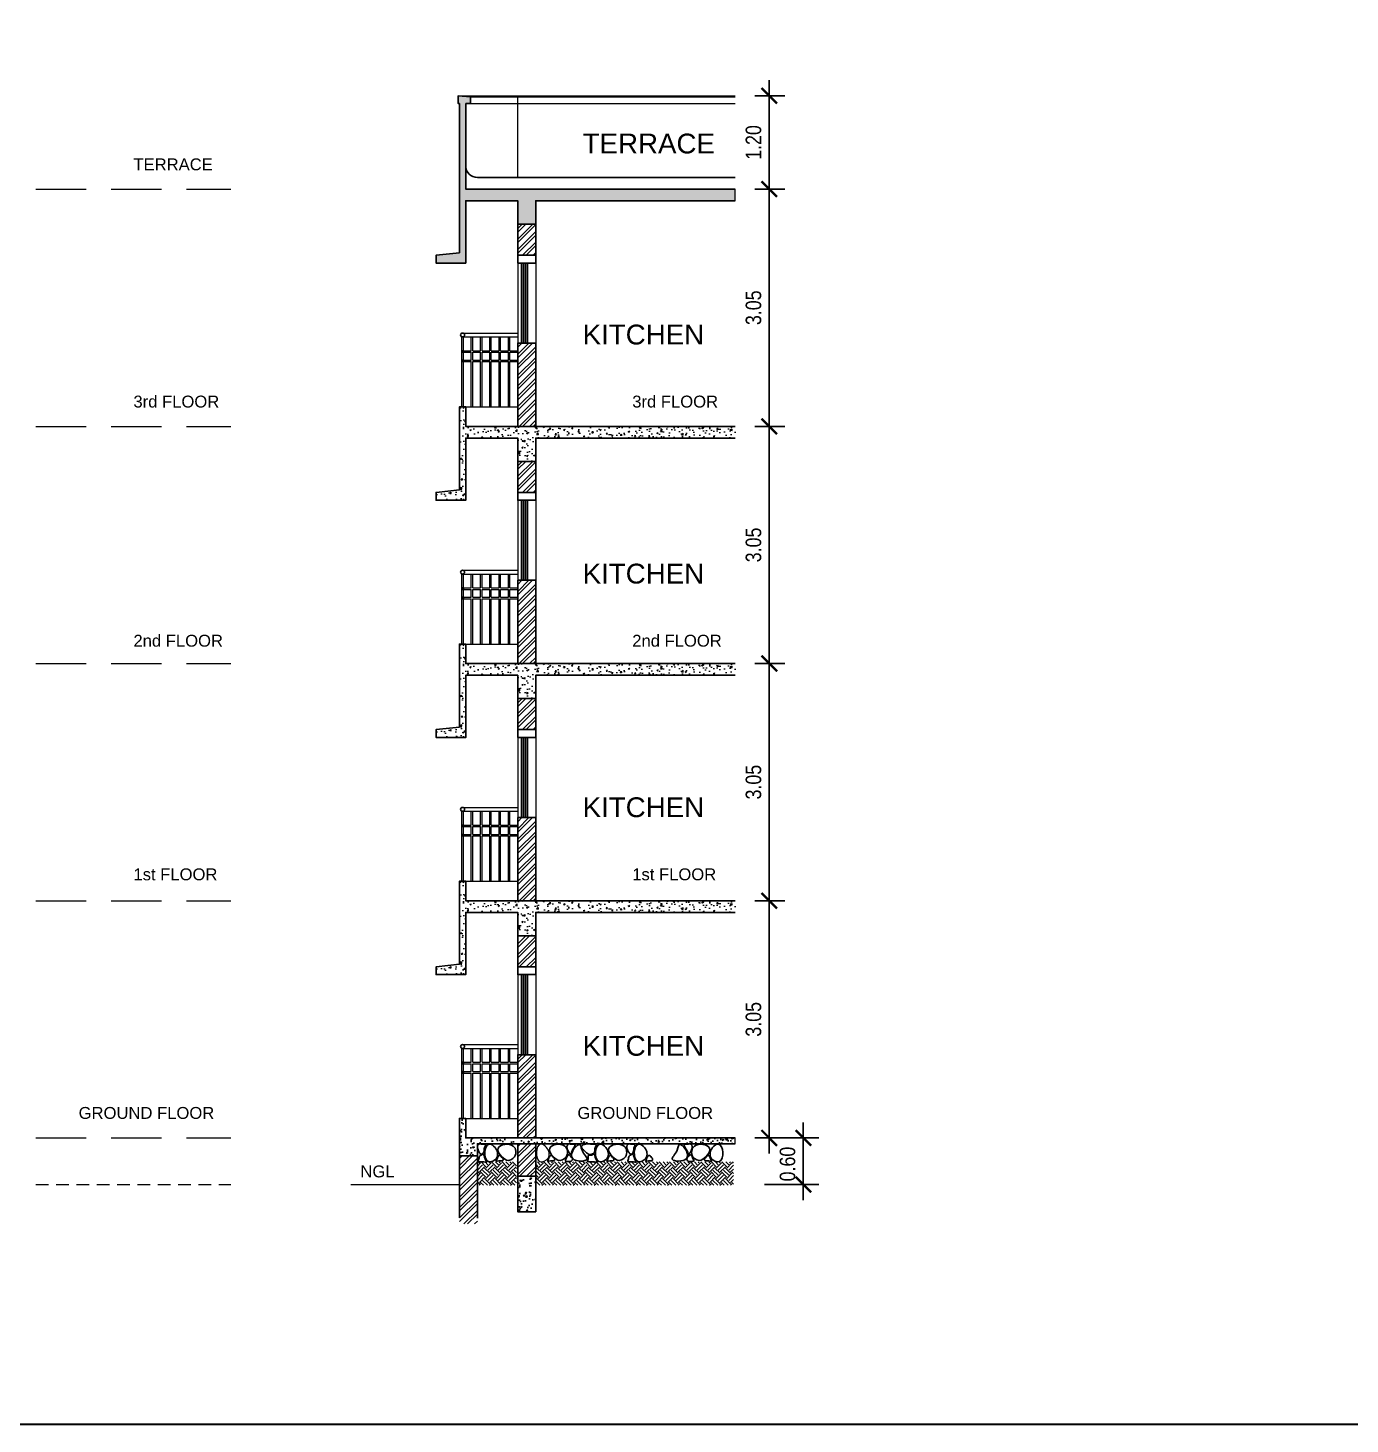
# Model space of a CAD drawing. Header units: metres. Extents: x -1441 to -394, y -133 to 518.
# Drawn here: x -1153.28 to -1136.27, y 114.05 to 132.01 of the extents above; entities that cross this region are included whole.
import ezdxf

# ---------------------------------------------------------------- set-up
doc = ezdxf.new("R2010")
doc.units = ezdxf.units.M
doc.header["$LTSCALE"] = 25.4
doc.header["$PDMODE"] = 3
doc.linetypes.add('DASHED2', pattern=[9.525, 6.35, -3.175])
doc.linetypes.add('DASHEDX2', pattern=[38.1, 25.4, -12.7])
doc.layers.get('0').update_dxf_attribs({"linetype": 'CONTINUOUS'})
doc.layers.get('DEFPOINTS').update_dxf_attribs({"linetype": 'CONTINUOUS'})
doc.styles.get("Standard").update_dxf_attribs({"font": 'ARIALN.TTF'})
doc.styles.add('STYLE3', font='arial.ttf')
doc.dimstyles.get("Standard").update_dxf_attribs({"dimscale": 0, "dimtxt": 0.2, "dimasz": 0.2, "dimexe": 0.2, "dimexo": 0.25, "dimgap": 0.1, "dimtad": 1, "dimtoh": 1, "dimzin": 0, "dimdsep": 46, "dimtxsty": 'Standard', "dimblk1": 'ARCHTICK', "dimblk2": 'ARCHTICK', "dimsah": 1, "dimcen": 0, "dimdle": 0.2, "dimclrd": 8, "dimclre": 8, "dimclrt": 3, "dimadec": 0, "dimazin": 0, "dimtfac": 1, "dimtmove": 0, "dimatfit": 3, "dimldrblk": 'ARCHTICK', "dimfxl": 25.4, "dimfrac": 1, "dimtolj": 1, "dimtzin": 0, "dimarcsym": 0})
pattern_1 = [(45, (-94.928815, 83.19254), (-0.067351921, 0.067351921), []), (45, (-94.88391, 83.19254), (-0.067351921, 0.067351921), [])]
pattern_2 = [(45, (-94.928815, 86.24254), (-0.067351921, 0.067351921), []), (45, (-94.88391, 86.24254), (-0.067351921, 0.067351921), [])]
pattern_3 = [(45, (-94.928815, 89.29254), (-0.067351921, 0.067351921), []), (45, (-94.88391, 89.29254), (-0.067351921, 0.067351921), [])]
pattern_4 = [(50, (-1.82784, 1.01479), (0.182184669, -0.015939086), [0.01905, -0.20955]), (355, (-1.82784, 1.01479), (-0.03524342, 0.191056845), [0.01524, -0.167640584]), (100.451445, (-1.81266, 1.01346), (0.146941247, 0.175117752), [0.01619001, -0.178090245]), (46.1842, (-1.82784, 1.06559), (0.27107904, -0.04204233), [0.028575, -0.314325]), (96.635558, (-1.80525, 1.06208), (0.237404134, 0.247426125), [0.02428502, -0.26713561]), (351.18415, (-1.82784, 1.0656), (0.237404134, 0.247426125), [0.02285997, -0.25145973]), (21, (-1.80244, 1.05289), (0.151614391, -0.102265198), [0.01905, -0.20955]), (326, (-1.80244, 1.05289), (0.061802028, 0.184187966), [0.01524, -0.16764]), (71.451445, (-1.7898, 1.04436), (0.21341642, 0.08192277), [0.01619001, -0.178089938]), (37.5, (-1.82784, 1.01479), (0.0030886033, 0.084555039), [0, -0.165608, 0, -0.17018, 0, -0.168275]), (7.5, (-1.82784, 1.01479), (0.0668196625, 0.100180575), [0, -0.097028, 0, -0.161798, 0, -0.064135]), (327.5, (-1.88448, 1.01479), (0.135590595, -0.005728744), [0, -0.0635, 0, -0.19812, 0, -0.26289]), (317.5, (-1.90988, 1.01479), (0.148129181, 0.025426491), [0, -0.08255, 0, -0.131572, 0, -0.18669])]

# ---------------------------------------------------------------- blocks, each defined once
blk = doc.blocks.new('_ARCHTICK')
at = {"color": 0, "linetype": 'ByBlock', "const_width": 0.15}
blk.add_lwpolyline([(-0.5, -0.5), (0.5, 0.5)], dxfattribs=at)
blk = doc.blocks.new('*D282')
at = {"color": 8, "linetype": 'Continuous', "lineweight": -2, "transparency": 16777216}
for p, q in [((-1143.741, 120.582), (-1143.741, 124.032)), ((-1143.928, 123.832), (-1143.541, 123.832)), ((-1143.928, 120.782), (-1143.541, 120.782))]:
    blk.add_line(p, q, dxfattribs=at)
at = {"layer": 'DEFPOINTS', "color": 0, "linetype": 'Continuous', "transparency": 16777216}
for p in [(-1144.178, 123.832), (-1143.741, 123.832), (-1144.178, 120.782)]:
    blk.add_point(p, dxfattribs=at)
at = {"color": 8, "linetype": 'Continuous', "lineweight": -2, "transparency": 16777216, "xscale": 0.2, "yscale": 0.2, "zscale": 0.2}
for p, rotation in [((-1143.741, 123.832), 90), ((-1143.741, 120.782), 270)]:
    blk.add_blockref('_ARCHTICK', p, dxfattribs=dict(at, rotation=rotation))
at = {"color": 3, "linetype": 'Continuous', "lineweight": 13, "transparency": 16777216, "insert": (-1143.943, 122.307), "char_height": 0.2, "attachment_point": 5, "rotation": 90}
blk.add_mtext('\\A1;3.05', dxfattribs=at)
blk = doc.blocks.new('*D283')
at = {"color": 8, "linetype": 'Continuous', "lineweight": -2, "transparency": 16777216}
for p, q in [((-1143.741, 123.632), (-1143.741, 127.082)), ((-1143.928, 126.882), (-1143.541, 126.882)), ((-1143.928, 123.832), (-1143.541, 123.832))]:
    blk.add_line(p, q, dxfattribs=at)
at = {"layer": 'DEFPOINTS', "color": 0, "linetype": 'Continuous', "transparency": 16777216}
for p in [(-1144.178, 126.882), (-1143.741, 126.882), (-1144.178, 123.832)]:
    blk.add_point(p, dxfattribs=at)
at = {"color": 8, "linetype": 'Continuous', "lineweight": -2, "transparency": 16777216, "xscale": 0.2, "yscale": 0.2, "zscale": 0.2}
for p, rotation in [((-1143.741, 126.882), 90), ((-1143.741, 123.832), 270)]:
    blk.add_blockref('_ARCHTICK', p, dxfattribs=dict(at, rotation=rotation))
at = {"color": 3, "linetype": 'Continuous', "lineweight": 13, "transparency": 16777216, "insert": (-1143.943, 125.357), "char_height": 0.2, "attachment_point": 5, "rotation": 90}
blk.add_mtext('\\A1;3.05', dxfattribs=at)
blk = doc.blocks.new('*D284')
at = {"color": 8, "linetype": 'Continuous', "lineweight": -2, "transparency": 16777216}
for p, q in [((-1143.741, 126.682), (-1143.741, 130.132)), ((-1143.928, 129.932), (-1143.541, 129.932)), ((-1143.928, 126.882), (-1143.541, 126.882))]:
    blk.add_line(p, q, dxfattribs=at)
at = {"layer": 'DEFPOINTS', "color": 0, "linetype": 'Continuous', "transparency": 16777216}
for p in [(-1144.178, 129.932), (-1143.741, 129.932), (-1144.178, 126.882)]:
    blk.add_point(p, dxfattribs=at)
at = {"color": 8, "linetype": 'Continuous', "lineweight": -2, "transparency": 16777216, "xscale": 0.2, "yscale": 0.2, "zscale": 0.2}
for p, rotation in [((-1143.741, 129.932), 90), ((-1143.741, 126.882), 270)]:
    blk.add_blockref('_ARCHTICK', p, dxfattribs=dict(at, rotation=rotation))
at = {"color": 3, "linetype": 'Continuous', "lineweight": 13, "transparency": 16777216, "insert": (-1143.943, 128.407), "char_height": 0.2, "attachment_point": 5, "rotation": 90}
blk.add_mtext('\\A1;3.05', dxfattribs=at)
blk = doc.blocks.new('*D285')
at = {"color": 8, "linetype": 'Continuous', "lineweight": -2, "transparency": 16777216}
for p, q in [((-1143.741, 129.732), (-1143.741, 131.332)), ((-1143.928, 131.132), (-1143.541, 131.132)), ((-1143.928, 129.932), (-1143.541, 129.932))]:
    blk.add_line(p, q, dxfattribs=at)
at = {"layer": 'DEFPOINTS', "color": 0, "linetype": 'Continuous', "transparency": 16777216}
for p in [(-1144.178, 131.132), (-1143.741, 131.132), (-1144.178, 129.932)]:
    blk.add_point(p, dxfattribs=at)
at = {"color": 8, "linetype": 'Continuous', "lineweight": -2, "transparency": 16777216, "xscale": 0.2, "yscale": 0.2, "zscale": 0.2}
for p, rotation in [((-1143.741, 131.132), 90), ((-1143.741, 129.932), 270)]:
    blk.add_blockref('_ARCHTICK', p, dxfattribs=dict(at, rotation=rotation))
at = {"color": 3, "linetype": 'Continuous', "lineweight": 13, "transparency": 16777216, "insert": (-1143.943, 130.532), "char_height": 0.2, "attachment_point": 5, "rotation": 90}
blk.add_mtext('\\A1;1.20', dxfattribs=at)
blk = doc.blocks.new('*D278')
at = {"color": 8, "linetype": 'Continuous', "lineweight": -2, "transparency": 16777216}
for p, q in [((-1143.741, 120.982), (-1143.741, 117.532)), ((-1143.928, 120.782), (-1143.541, 120.782)), ((-1143.928, 117.732), (-1143.541, 117.732))]:
    blk.add_line(p, q, dxfattribs=at)
at = {"layer": 'DEFPOINTS', "color": 0, "linetype": 'Continuous', "transparency": 16777216}
for p in [(-1144.178, 120.782), (-1144.178, 117.732), (-1143.741, 117.732)]:
    blk.add_point(p, dxfattribs=at)
at = {"color": 8, "linetype": 'Continuous', "lineweight": -2, "transparency": 16777216, "xscale": 0.2, "yscale": 0.2, "zscale": 0.2}
for p, rotation in [((-1143.741, 120.782), 90), ((-1143.741, 117.732), 270)]:
    blk.add_blockref('_ARCHTICK', p, dxfattribs=dict(at, rotation=rotation))
at = {"color": 3, "linetype": 'Continuous', "lineweight": 13, "transparency": 16777216, "insert": (-1143.943, 119.257), "char_height": 0.2, "attachment_point": 5, "rotation": 90}
blk.add_mtext('\\A1;3.05', dxfattribs=at)
blk = doc.blocks.new('*D279')
at = {"color": 8, "linetype": 'Continuous', "lineweight": -2, "transparency": 16777216}
for p, q in [((-1143.303, 116.932), (-1143.303, 117.932)), ((-1143.802, 117.732), (-1143.103, 117.732)), ((-1143.802, 117.132), (-1143.103, 117.132))]:
    blk.add_line(p, q, dxfattribs=at)
at = {"layer": 'DEFPOINTS', "color": 0, "linetype": 'Continuous', "transparency": 16777216}
for p in [(-1144.052, 117.732), (-1143.303, 117.732), (-1144.052, 117.132)]:
    blk.add_point(p, dxfattribs=at)
at = {"color": 8, "linetype": 'Continuous', "lineweight": -2, "transparency": 16777216, "xscale": 0.2, "yscale": 0.2, "zscale": 0.2}
for p, rotation in [((-1143.303, 117.732), 90), ((-1143.303, 117.132), 270)]:
    blk.add_blockref('_ARCHTICK', p, dxfattribs=dict(at, rotation=rotation))
at = {"color": 3, "linetype": 'Continuous', "lineweight": 13, "transparency": 16777216, "insert": (-1143.505, 117.396), "char_height": 0.2, "attachment_point": 5, "rotation": 90}
blk.add_mtext('\\A1;0.60', dxfattribs=at)

msp = doc.modelspace()

# ---------------------------------------------------------------- hatches: boundary and pattern name
at = {"linetype": 'Continuous', "lineweight": 13}
h = msp.add_hatch(dxfattribs=at)
h.set_pattern_fill('AR-CONC', color=8, scale=0.001)
h.set_pattern_definition([(50, (-94.92881, 83.19254), (0.18218467, -0.015939086), [0.01905, -0.20955]), (355, (-94.92881, 83.19254), (-0.03524342, 0.191056845), [0.01524, -0.167640584]), (100.451445, (-94.91363, 83.19121), (0.146941247, 0.175117752), [0.01619001, -0.178090245]), (46.1842, (-94.92881, 83.24334), (0.27107904, -0.04204233), [0.028575, -0.314325]), (96.635558, (-94.90623, 83.23984), (0.237404134, 0.247426125), [0.02428502, -0.26713561]), (351.18415, (-94.92881, 83.24334), (0.237404134, 0.247426125), [0.02285997, -0.25145973]), (21, (-94.90341, 83.23064), (0.151614391, -0.102265198), [0.01905, -0.20955]), (326, (-94.90341, 83.23064), (0.06180203, 0.184187966), [0.01524, -0.16764]), (71.451445, (-94.89078, 83.22212), (0.21341642, 0.08192277), [0.01619001, -0.178089938]), (37.5, (-94.928815, 83.19254), (0.0030886033, 0.084555039), [0, -0.165608, 0, -0.17018, 0, -0.168275]), (7.5, (-94.928815, 83.19254), (0.0668196625, 0.100180575), [0, -0.097028, 0, -0.161798, 0, -0.064135]), (327.5, (-94.98546, 83.19254), (0.135590595, -0.005728744), [0, -0.0635, 0, -0.19812, 0, -0.26289]), (317.5, (-95.01086, 83.19254), (0.148129181, 0.025426491), [0, -0.08255, 0, -0.131572, 0, -0.18669])])
h.paths.add_polyline_path([(-1144.178, 129.932), (-1147.645, 129.932), (-1147.645, 131.032), (-1147.585, 131.032), (-1147.585, 131.118), (-1147.741, 131.132), (-1147.741, 131.032), (-1147.725, 131.032), (-1147.725, 129.115), (-1148.025, 129.082), (-1148.025, 128.982), (-1147.645, 128.982), (-1147.645, 129.782), (-1146.975, 129.782), (-1146.975, 129.482), (-1146.745, 129.482), (-1146.745, 129.782), (-1144.178, 129.782)])
h = msp.add_hatch(dxfattribs=at)
h.set_pattern_fill('ANSI32', color=8, scale=0.01)
h.set_pattern_definition(pattern_3)
h.paths.add_polyline_path([(-1146.745, 129.482), (-1146.975, 129.482), (-1146.975, 129.082), (-1146.745, 129.082)])
h = msp.add_hatch(dxfattribs=at)
h.set_pattern_fill('ANSI32', color=8, scale=0.01)
h.set_pattern_definition(pattern_3)
h.paths.add_polyline_path([(-1146.745, 127.952), (-1146.975, 127.952), (-1146.975, 126.882), (-1146.745, 126.882)])
h = msp.add_hatch(dxfattribs=at)
h.set_pattern_fill('AR-CONC', color=8, scale=0.001)
h.set_pattern_definition([(50, (-94.92881, 80.14254), (0.18218467, -0.015939086), [0.01905, -0.20955]), (355, (-94.92881, 80.14254), (-0.03524342, 0.191056845), [0.01524, -0.167640584]), (100.451445, (-94.91363, 80.14121), (0.146941247, 0.175117752), [0.01619001, -0.178090245]), (46.1842, (-94.92881, 80.19334), (0.27107904, -0.04204233), [0.028575, -0.314325]), (96.635558, (-94.90623, 80.18984), (0.237404134, 0.247426125), [0.02428502, -0.26713561]), (351.18415, (-94.92881, 80.19334), (0.237404134, 0.247426125), [0.02285997, -0.25145973]), (21, (-94.90341, 80.18064), (0.151614391, -0.102265198), [0.01905, -0.20955]), (326, (-94.90341, 80.18064), (0.06180203, 0.184187966), [0.01524, -0.16764]), (71.451445, (-94.89078, 80.17212), (0.21341642, 0.08192277), [0.01619001, -0.178089938]), (37.5, (-94.928815, 80.14254), (0.0030886033, 0.084555039), [0, -0.165608, 0, -0.17018, 0, -0.168275]), (7.5, (-94.928815, 80.14254), (0.0668196625, 0.100180575), [0, -0.097028, 0, -0.161798, 0, -0.064135]), (327.5, (-94.98546, 80.14254), (0.135590595, -0.005728744), [0, -0.0635, 0, -0.19812, 0, -0.26289]), (317.5, (-95.01086, 80.14254), (0.148129181, 0.025426491), [0, -0.08255, 0, -0.131572, 0, -0.18669])])
h.paths.add_polyline_path([(-1147.645, 127.132), (-1147.725, 127.132), (-1147.725, 126.065), (-1148.025, 126.032), (-1148.025, 125.932), (-1147.645, 125.932), (-1147.645, 126.732), (-1146.975, 126.732), (-1146.975, 126.432), (-1146.745, 126.432), (-1146.745, 126.732), (-1144.178, 126.732), (-1144.178, 126.882), (-1147.645, 126.882)])
h = msp.add_hatch(dxfattribs=at)
h.set_pattern_fill('ANSI32', color=8, scale=0.01)
h.set_pattern_definition(pattern_2)
h.paths.add_polyline_path([(-1146.745, 126.432), (-1146.975, 126.432), (-1146.975, 126.032), (-1146.745, 126.032)])
h = msp.add_hatch(dxfattribs=at)
h.set_pattern_fill('ANSI32', color=8, scale=0.01)
h.set_pattern_definition(pattern_2)
h.paths.add_polyline_path([(-1146.745, 124.902), (-1146.975, 124.902), (-1146.975, 123.832), (-1146.745, 123.832)])
h = msp.add_hatch(dxfattribs=at)
h.set_pattern_fill('AR-CONC', color=8, scale=0.001)
h.set_pattern_definition([(50, (-94.92881, 77.09254), (0.18218467, -0.015939086), [0.01905, -0.20955]), (355, (-94.92881, 77.09254), (-0.03524342, 0.191056845), [0.01524, -0.167640584]), (100.451445, (-94.91363, 77.09121), (0.146941247, 0.175117752), [0.01619001, -0.178090245]), (46.1842, (-94.92881, 77.14334), (0.27107904, -0.04204233), [0.028575, -0.314325]), (96.635558, (-94.90623, 77.13984), (0.237404134, 0.247426125), [0.02428502, -0.26713561]), (351.18415, (-94.92881, 77.14334), (0.237404134, 0.247426125), [0.02285997, -0.25145973]), (21, (-94.90341, 77.13064), (0.151614391, -0.102265198), [0.01905, -0.20955]), (326, (-94.90341, 77.13064), (0.06180203, 0.184187966), [0.01524, -0.16764]), (71.451445, (-94.89078, 77.12212), (0.21341642, 0.08192277), [0.01619001, -0.178089938]), (37.5, (-94.928815, 77.09254), (0.0030886033, 0.084555039), [0, -0.165608, 0, -0.17018, 0, -0.168275]), (7.5, (-94.928815, 77.09254), (0.0668196625, 0.100180575), [0, -0.097028, 0, -0.161798, 0, -0.064135]), (327.5, (-94.98546, 77.09254), (0.135590595, -0.005728744), [0, -0.0635, 0, -0.19812, 0, -0.26289]), (317.5, (-95.01086, 77.09254), (0.148129181, 0.025426491), [0, -0.08255, 0, -0.131572, 0, -0.18669])])
h.paths.add_polyline_path([(-1147.645, 124.082), (-1147.725, 124.082), (-1147.725, 123.015), (-1148.025, 122.982), (-1148.025, 122.882), (-1147.645, 122.882), (-1147.645, 123.682), (-1146.975, 123.682), (-1146.975, 123.382), (-1146.745, 123.382), (-1146.745, 123.682), (-1144.178, 123.682), (-1144.178, 123.832), (-1147.645, 123.832)])
h = msp.add_hatch(dxfattribs=at)
h.set_pattern_fill('ANSI32', color=8, scale=0.01)
h.set_pattern_definition(pattern_1)
h.paths.add_polyline_path([(-1146.745, 123.382), (-1146.975, 123.382), (-1146.975, 122.982), (-1146.745, 122.982)])
h = msp.add_hatch(dxfattribs=at)
h.set_pattern_fill('ANSI32', color=8, scale=0.01)
h.set_pattern_definition(pattern_1)
h.paths.add_polyline_path([(-1146.745, 121.852), (-1146.975, 121.852), (-1146.975, 120.782), (-1146.745, 120.782)])
h = msp.add_hatch(dxfattribs=at)
h.set_pattern_fill('AR-CONC', color=8, scale=0.001)
h.set_pattern_definition([(50, (-94.92881, 74.04254), (0.18218467, -0.015939086), [0.01905, -0.20955]), (355, (-94.92881, 74.04254), (-0.03524342, 0.191056845), [0.01524, -0.167640584]), (100.451445, (-94.91363, 74.04121), (0.146941247, 0.175117752), [0.01619001, -0.178090245]), (46.1842, (-94.92881, 74.09334), (0.27107904, -0.04204233), [0.028575, -0.314325]), (96.635558, (-94.90623, 74.08984), (0.237404134, 0.247426125), [0.02428502, -0.26713561]), (351.18415, (-94.92881, 74.09334), (0.237404134, 0.247426125), [0.02285997, -0.25145973]), (21, (-94.90341, 74.08064), (0.151614391, -0.102265198), [0.01905, -0.20955]), (326, (-94.90341, 74.08064), (0.06180203, 0.184187966), [0.01524, -0.16764]), (71.451445, (-94.89078, 74.07212), (0.21341642, 0.08192277), [0.01619001, -0.178089938]), (37.5, (-94.928815, 74.04254), (0.0030886033, 0.084555039), [0, -0.165608, 0, -0.17018, 0, -0.168275]), (7.5, (-94.928815, 74.04254), (0.0668196625, 0.100180575), [0, -0.097028, 0, -0.161798, 0, -0.064135]), (327.5, (-94.98546, 74.04254), (0.135590595, -0.005728744), [0, -0.0635, 0, -0.19812, 0, -0.26289]), (317.5, (-95.01086, 74.04254), (0.148129181, 0.025426491), [0, -0.08255, 0, -0.131572, 0, -0.18669])])
h.paths.add_polyline_path([(-1147.645, 121.032), (-1147.725, 121.032), (-1147.725, 119.965), (-1148.025, 119.932), (-1148.025, 119.832), (-1147.645, 119.832), (-1147.645, 120.632), (-1146.975, 120.632), (-1146.975, 120.332), (-1146.745, 120.332), (-1146.745, 120.632), (-1144.178, 120.632), (-1144.178, 120.782), (-1147.645, 120.782)])
h = msp.add_hatch(dxfattribs=at)
h.set_pattern_fill('ANSI32', color=8, scale=0.01)
h.set_pattern_definition(pattern_1)
h.paths.add_polyline_path([(-1146.745, 120.332), (-1146.975, 120.332), (-1146.975, 119.932), (-1146.745, 119.932)])
h = msp.add_hatch(dxfattribs=at)
h.set_pattern_fill('ANSI32', color=8, scale=0.01)
h.set_pattern_definition(pattern_1)
h.paths.add_polyline_path([(-1146.745, 118.802), (-1146.975, 118.802), (-1146.975, 117.732), (-1146.745, 117.732)])
at = {"linetype": 'Continuous'}
h = msp.add_hatch(dxfattribs=at)
h.set_pattern_fill('AR-CONC', color=8, scale=0.001)
h.set_pattern_definition(pattern_4)
h.paths.add_polyline_path([(-1144.178, 117.732), (-1147.645, 117.732), (-1147.645, 117.982), (-1147.725, 117.982), (-1147.725, 117.501), (-1147.495, 117.501), (-1147.495, 117.658), (-1146.975, 117.658), (-1146.745, 117.658), (-1144.178, 117.658)])
at = {"linetype": 'Continuous', "lineweight": 13}
h = msp.add_hatch(dxfattribs=at)
h.set_pattern_fill('ANSI32', color=8, scale=0.01)
h.set_pattern_definition(pattern_1)
h.paths.add_polyline_path([(-1146.745, 117.658), (-1146.975, 117.658), (-1146.975, 117.239), (-1146.745, 117.239)])
h = msp.add_hatch(dxfattribs=at)
h.set_pattern_fill('ANSI32', color=8, scale=0.01)
h.set_pattern_definition([(45, (-95.678815, 83.03601), (-0.067351921, 0.067351921), []), (45, (-95.63391, 83.03601), (-0.067351921, 0.067351921), [])])
h.paths.add_polyline_path([(-1147.495, 117.501), (-1147.725, 117.501), (-1147.725, 116.626), (-1147.495, 116.626)])
at = {"linetype": 'Continuous', "lineweight": 9}
h = msp.add_hatch(dxfattribs=at)
h.set_pattern_fill('EARTH', color=8, scale=0.015, angle=45, style=0)
h.set_pattern_definition([(45, (-1998.24402, -104.82866), (9e-18, 0.134701482), [0.095248331, -0.095248331]), (45, (-1998.26927, -104.80341), (9e-18, 0.134701482), [0.095248331, -0.095248331]), (45, (-1998.29453, -104.77815), (9e-18, 0.134701482), [0.095248331, -0.095248331]), (135, (-1998.29453, -104.76131), (-0.134701482, 9e-18), [0.095248331, -0.095248331]), (135, (-1998.26927, -104.73606), (-0.134701482, 9e-18), [0.095248331, -0.095248331]), (135, (-1998.24402, -104.7108), (-0.134701482, 9e-18), [0.095248331, -0.095248331])])
h.paths.add_polyline_path([(-1146.992, 117.423), (-1147.495, 117.423), (-1147.495, 117.123), (-1146.992, 117.123)])
h = msp.add_hatch(dxfattribs=at)
h.set_pattern_fill('EARTH', color=8, scale=0.015, angle=45, style=0)
h.set_pattern_definition([(45, (-1994.6079, -104.82866), (9e-18, 0.134701482), [0.095248331, -0.095248331]), (45, (-1994.63315, -104.80341), (9e-18, 0.134701482), [0.095248331, -0.095248331]), (45, (-1994.65841, -104.77815), (9e-18, 0.134701482), [0.095248331, -0.095248331]), (135, (-1994.65841, -104.76131), (-0.134701482, 9e-18), [0.095248331, -0.095248331]), (135, (-1994.63315, -104.73606), (-0.134701482, 9e-18), [0.095248331, -0.095248331]), (135, (-1994.6079, -104.7108), (-0.134701482, 9e-18), [0.095248331, -0.095248331])])
h.paths.add_polyline_path([(-1144.2, 117.423), (-1146.74, 117.423), (-1146.74, 117.123), (-1144.2, 117.123)])
at = {"linetype": 'Continuous'}
h = msp.add_hatch(dxfattribs=at)
h.set_pattern_fill('AR-CONC', color=8, scale=0.001)
h.set_pattern_definition(pattern_4)
h.paths.add_polyline_path([(-1146.745, 117.239), (-1146.975, 117.239), (-1146.975, 116.782), (-1146.745, 116.782)])

# ---------------------------------------------------------------- linework, layer by layer
at = {"color": 8, "linetype": 'Continuous', "lineweight": 13}
for p, q in [((-1147.741, 131.132), (-1144.178, 131.132)), ((-1147.585, 131.118), (-1144.178, 131.118)), ((-1146.975, 130.082), (-1146.975, 131.132)), ((-1147.585, 131.032), (-1144.178, 131.032)), ((-1144.178, 129.782), (-1144.178, 129.932)), ((-1146.975, 128.982), (-1146.975, 127.952)), ((-1146.745, 128.982), (-1146.745, 127.952)), ((-1147.695, 127.132), (-1147.695, 128.034)), ((-1147.685, 128.082), (-1146.975, 128.082)), ((-1147.685, 128.032), (-1146.975, 128.032)), ((-1147.675, 127.132), (-1147.675, 128.034)), ((-1147.575, 127.855), (-1147.575, 128.032)), ((-1147.555, 127.855), (-1147.555, 128.032)), ((-1147.455, 127.855), (-1147.455, 128.032)), ((-1147.435, 127.855), (-1147.435, 128.032)), ((-1147.336, 127.855), (-1147.336, 128.032)), ((-1147.316, 127.855), (-1147.316, 128.032)), ((-1147.216, 127.855), (-1147.216, 128.032)), ((-1147.196, 127.855), (-1147.196, 128.032)), ((-1147.096, 127.855), (-1147.096, 128.032)), ((-1147.076, 127.855), (-1147.076, 128.032)), ((-1147.675, 127.855), (-1147.575, 127.855)), ((-1147.675, 127.835), (-1147.575, 127.835)), ((-1147.575, 127.735), (-1147.575, 127.835)), ((-1147.555, 127.855), (-1147.455, 127.855)), ((-1147.555, 127.735), (-1147.555, 127.835)), ((-1147.555, 127.835), (-1147.455, 127.835)), ((-1147.455, 127.735), (-1147.455, 127.835)), ((-1147.435, 127.855), (-1147.336, 127.855)), ((-1147.435, 127.735), (-1147.435, 127.835)), ((-1147.435, 127.835), (-1147.336, 127.835)), ((-1147.336, 127.735), (-1147.336, 127.835)), ((-1147.316, 127.855), (-1147.216, 127.855)), ((-1147.316, 127.735), (-1147.316, 127.835)), ((-1147.316, 127.835), (-1147.216, 127.835)), ((-1147.216, 127.735), (-1147.216, 127.835)), ((-1147.196, 127.855), (-1147.096, 127.855)), ((-1147.196, 127.735), (-1147.196, 127.835)), ((-1147.196, 127.835), (-1147.096, 127.835)), ((-1147.096, 127.735), (-1147.096, 127.835)), ((-1147.076, 127.855), (-1146.975, 127.855)), ((-1147.076, 127.735), (-1147.076, 127.835)), ((-1147.076, 127.835), (-1146.975, 127.835)), ((-1147.675, 127.735), (-1147.575, 127.735)), ((-1147.675, 127.715), (-1147.575, 127.715)), ((-1147.575, 127.132), (-1147.575, 127.715)), ((-1147.555, 127.735), (-1147.455, 127.735)), ((-1147.555, 127.132), (-1147.555, 127.715)), ((-1147.555, 127.715), (-1147.455, 127.715)), ((-1147.455, 127.132), (-1147.455, 127.715)), ((-1147.435, 127.735), (-1147.336, 127.735)), ((-1147.435, 127.132), (-1147.435, 127.715)), ((-1147.435, 127.715), (-1147.336, 127.715)), ((-1147.336, 127.132), (-1147.336, 127.715)), ((-1147.316, 127.735), (-1147.216, 127.735)), ((-1147.316, 127.132), (-1147.316, 127.715)), ((-1147.316, 127.715), (-1147.216, 127.715)), ((-1147.216, 127.132), (-1147.216, 127.715)), ((-1147.196, 127.735), (-1147.096, 127.735)), ((-1147.196, 127.132), (-1147.196, 127.715)), ((-1147.196, 127.715), (-1147.096, 127.715)), ((-1147.096, 127.132), (-1147.096, 127.715)), ((-1147.076, 127.735), (-1146.975, 127.735)), ((-1147.076, 127.132), (-1147.076, 127.715)), ((-1147.076, 127.715), (-1146.975, 127.715)), ((-1147.645, 127.132), (-1146.975, 127.132)), ((-1146.975, 125.932), (-1146.975, 124.902)), ((-1146.745, 125.932), (-1146.745, 124.902)), ((-1147.695, 124.082), (-1147.695, 124.984)), ((-1147.685, 125.032), (-1146.975, 125.032)), ((-1147.685, 124.982), (-1146.975, 124.982)), ((-1147.675, 124.082), (-1147.675, 124.984)), ((-1147.575, 124.805), (-1147.575, 124.982)), ((-1147.555, 124.805), (-1147.555, 124.982)), ((-1147.455, 124.805), (-1147.455, 124.982)), ((-1147.435, 124.805), (-1147.435, 124.982)), ((-1147.336, 124.805), (-1147.336, 124.982)), ((-1147.316, 124.805), (-1147.316, 124.982)), ((-1147.216, 124.805), (-1147.216, 124.982)), ((-1147.196, 124.805), (-1147.196, 124.982)), ((-1147.096, 124.805), (-1147.096, 124.982)), ((-1147.076, 124.805), (-1147.076, 124.982)), ((-1147.675, 124.805), (-1147.575, 124.805)), ((-1147.675, 124.785), (-1147.575, 124.785)), ((-1147.575, 124.685), (-1147.575, 124.785)), ((-1147.555, 124.805), (-1147.455, 124.805)), ((-1147.555, 124.685), (-1147.555, 124.785)), ((-1147.555, 124.785), (-1147.455, 124.785)), ((-1147.455, 124.685), (-1147.455, 124.785)), ((-1147.435, 124.805), (-1147.336, 124.805)), ((-1147.435, 124.685), (-1147.435, 124.785)), ((-1147.435, 124.785), (-1147.336, 124.785)), ((-1147.336, 124.685), (-1147.336, 124.785)), ((-1147.316, 124.805), (-1147.216, 124.805)), ((-1147.316, 124.685), (-1147.316, 124.785)), ((-1147.316, 124.785), (-1147.216, 124.785)), ((-1147.216, 124.685), (-1147.216, 124.785)), ((-1147.196, 124.805), (-1147.096, 124.805)), ((-1147.196, 124.685), (-1147.196, 124.785)), ((-1147.196, 124.785), (-1147.096, 124.785)), ((-1147.096, 124.685), (-1147.096, 124.785)), ((-1147.076, 124.805), (-1146.975, 124.805)), ((-1147.076, 124.685), (-1147.076, 124.785)), ((-1147.076, 124.785), (-1146.975, 124.785)), ((-1147.675, 124.685), (-1147.575, 124.685)), ((-1147.675, 124.665), (-1147.575, 124.665)), ((-1147.575, 124.082), (-1147.575, 124.665)), ((-1147.555, 124.685), (-1147.455, 124.685)), ((-1147.555, 124.082), (-1147.555, 124.665)), ((-1147.555, 124.665), (-1147.455, 124.665)), ((-1147.455, 124.082), (-1147.455, 124.665)), ((-1147.435, 124.685), (-1147.336, 124.685)), ((-1147.435, 124.082), (-1147.435, 124.665)), ((-1147.435, 124.665), (-1147.336, 124.665)), ((-1147.336, 124.082), (-1147.336, 124.665)), ((-1147.316, 124.685), (-1147.216, 124.685)), ((-1147.316, 124.082), (-1147.316, 124.665)), ((-1147.316, 124.665), (-1147.216, 124.665)), ((-1147.216, 124.082), (-1147.216, 124.665)), ((-1147.196, 124.685), (-1147.096, 124.685)), ((-1147.196, 124.082), (-1147.196, 124.665)), ((-1147.196, 124.665), (-1147.096, 124.665)), ((-1147.096, 124.082), (-1147.096, 124.665)), ((-1147.076, 124.685), (-1146.975, 124.685)), ((-1147.076, 124.082), (-1147.076, 124.665)), ((-1147.076, 124.665), (-1146.975, 124.665)), ((-1147.645, 124.082), (-1146.975, 124.082)), ((-1146.975, 122.882), (-1146.975, 121.852)), ((-1146.745, 122.882), (-1146.745, 121.852)), ((-1147.695, 121.032), (-1147.695, 121.934)), ((-1147.685, 121.982), (-1146.975, 121.982)), ((-1147.685, 121.932), (-1146.975, 121.932)), ((-1147.675, 121.032), (-1147.675, 121.934)), ((-1147.575, 121.755), (-1147.575, 121.932)), ((-1147.555, 121.755), (-1147.555, 121.932)), ((-1147.455, 121.755), (-1147.455, 121.932)), ((-1147.435, 121.755), (-1147.435, 121.932)), ((-1147.336, 121.755), (-1147.336, 121.932)), ((-1147.316, 121.755), (-1147.316, 121.932)), ((-1147.216, 121.755), (-1147.216, 121.932)), ((-1147.196, 121.755), (-1147.196, 121.932)), ((-1147.096, 121.755), (-1147.096, 121.932)), ((-1147.076, 121.755), (-1147.076, 121.932)), ((-1147.675, 121.755), (-1147.575, 121.755)), ((-1147.675, 121.735), (-1147.575, 121.735)), ((-1147.575, 121.635), (-1147.575, 121.735)), ((-1147.555, 121.755), (-1147.455, 121.755)), ((-1147.555, 121.635), (-1147.555, 121.735)), ((-1147.555, 121.735), (-1147.455, 121.735)), ((-1147.455, 121.635), (-1147.455, 121.735)), ((-1147.435, 121.755), (-1147.336, 121.755)), ((-1147.435, 121.635), (-1147.435, 121.735)), ((-1147.435, 121.735), (-1147.336, 121.735)), ((-1147.336, 121.635), (-1147.336, 121.735)), ((-1147.316, 121.755), (-1147.216, 121.755)), ((-1147.316, 121.635), (-1147.316, 121.735)), ((-1147.316, 121.735), (-1147.216, 121.735)), ((-1147.216, 121.635), (-1147.216, 121.735)), ((-1147.196, 121.755), (-1147.096, 121.755)), ((-1147.196, 121.635), (-1147.196, 121.735)), ((-1147.196, 121.735), (-1147.096, 121.735)), ((-1147.096, 121.635), (-1147.096, 121.735)), ((-1147.076, 121.755), (-1146.975, 121.755)), ((-1147.076, 121.635), (-1147.076, 121.735)), ((-1147.076, 121.735), (-1146.975, 121.735)), ((-1147.675, 121.635), (-1147.575, 121.635)), ((-1147.675, 121.615), (-1147.575, 121.615)), ((-1147.575, 121.032), (-1147.575, 121.615)), ((-1147.555, 121.635), (-1147.455, 121.635)), ((-1147.555, 121.032), (-1147.555, 121.615)), ((-1147.555, 121.615), (-1147.455, 121.615)), ((-1147.455, 121.032), (-1147.455, 121.615)), ((-1147.435, 121.635), (-1147.336, 121.635)), ((-1147.435, 121.032), (-1147.435, 121.615)), ((-1147.435, 121.615), (-1147.336, 121.615)), ((-1147.336, 121.032), (-1147.336, 121.615)), ((-1147.316, 121.635), (-1147.216, 121.635)), ((-1147.316, 121.032), (-1147.316, 121.615)), ((-1147.316, 121.615), (-1147.216, 121.615)), ((-1147.216, 121.032), (-1147.216, 121.615)), ((-1147.196, 121.635), (-1147.096, 121.635)), ((-1147.196, 121.032), (-1147.196, 121.615)), ((-1147.196, 121.615), (-1147.096, 121.615)), ((-1147.096, 121.032), (-1147.096, 121.615)), ((-1147.076, 121.635), (-1146.975, 121.635)), ((-1147.076, 121.032), (-1147.076, 121.615)), ((-1147.076, 121.615), (-1146.975, 121.615)), ((-1147.645, 121.032), (-1146.975, 121.032)), ((-1146.975, 119.832), (-1146.975, 118.802)), ((-1146.745, 119.832), (-1146.745, 118.802)), ((-1147.695, 117.982), (-1147.695, 118.884)), ((-1147.685, 118.932), (-1146.975, 118.932)), ((-1147.685, 118.882), (-1146.975, 118.882)), ((-1147.675, 117.982), (-1147.675, 118.884)), ((-1147.575, 118.705), (-1147.575, 118.882)), ((-1147.555, 118.705), (-1147.555, 118.882)), ((-1147.455, 118.705), (-1147.455, 118.882)), ((-1147.435, 118.705), (-1147.435, 118.882)), ((-1147.336, 118.705), (-1147.336, 118.882)), ((-1147.316, 118.705), (-1147.316, 118.882)), ((-1147.216, 118.705), (-1147.216, 118.882)), ((-1147.196, 118.705), (-1147.196, 118.882)), ((-1147.096, 118.705), (-1147.096, 118.882)), ((-1147.076, 118.705), (-1147.076, 118.882)), ((-1147.675, 118.705), (-1147.575, 118.705)), ((-1147.675, 118.685), (-1147.575, 118.685)), ((-1147.575, 118.585), (-1147.575, 118.685)), ((-1147.555, 118.705), (-1147.455, 118.705)), ((-1147.555, 118.585), (-1147.555, 118.685)), ((-1147.555, 118.685), (-1147.455, 118.685)), ((-1147.455, 118.585), (-1147.455, 118.685)), ((-1147.435, 118.705), (-1147.336, 118.705)), ((-1147.435, 118.585), (-1147.435, 118.685)), ((-1147.435, 118.685), (-1147.336, 118.685)), ((-1147.336, 118.585), (-1147.336, 118.685)), ((-1147.316, 118.705), (-1147.216, 118.705)), ((-1147.316, 118.585), (-1147.316, 118.685)), ((-1147.316, 118.685), (-1147.216, 118.685)), ((-1147.216, 118.585), (-1147.216, 118.685)), ((-1147.196, 118.705), (-1147.096, 118.705)), ((-1147.196, 118.585), (-1147.196, 118.685)), ((-1147.196, 118.685), (-1147.096, 118.685)), ((-1147.096, 118.585), (-1147.096, 118.685)), ((-1147.076, 118.705), (-1146.975, 118.705)), ((-1147.076, 118.585), (-1147.076, 118.685)), ((-1147.076, 118.685), (-1146.975, 118.685)), ((-1147.675, 118.585), (-1147.575, 118.585)), ((-1147.675, 118.565), (-1147.575, 118.565)), ((-1147.575, 117.982), (-1147.575, 118.565)), ((-1147.555, 118.585), (-1147.455, 118.585)), ((-1147.555, 117.982), (-1147.555, 118.565)), ((-1147.555, 118.565), (-1147.455, 118.565)), ((-1147.455, 117.982), (-1147.455, 118.565)), ((-1147.435, 118.585), (-1147.336, 118.585)), ((-1147.435, 117.982), (-1147.435, 118.565)), ((-1147.435, 118.565), (-1147.336, 118.565)), ((-1147.336, 117.982), (-1147.336, 118.565)), ((-1147.316, 118.585), (-1147.216, 118.585)), ((-1147.316, 117.982), (-1147.316, 118.565)), ((-1147.316, 118.565), (-1147.216, 118.565)), ((-1147.216, 117.982), (-1147.216, 118.565)), ((-1147.196, 118.585), (-1147.096, 118.585)), ((-1147.196, 117.982), (-1147.196, 118.565)), ((-1147.196, 118.565), (-1147.096, 118.565)), ((-1147.096, 117.982), (-1147.096, 118.565)), ((-1147.076, 118.585), (-1146.975, 118.585)), ((-1147.076, 117.982), (-1147.076, 118.565)), ((-1147.076, 118.565), (-1146.975, 118.565)), ((-1147.645, 117.982), (-1146.975, 117.982)), ((-1144.178, 117.658), (-1144.178, 117.732))]:
    msp.add_line(p, q, dxfattribs=at)
at = {"color": 7, "linetype": 'Continuous'}
for p, q in [((-1144.178, 130.082), (-1147.495, 130.082)), ((-1146.975, 129.082), (-1146.975, 129.482)), ((-1146.745, 129.082), (-1146.745, 129.482)), ((-1146.975, 126.432), (-1146.975, 126.032)), ((-1146.745, 126.432), (-1146.745, 126.032)), ((-1146.975, 123.382), (-1146.975, 122.982)), ((-1146.745, 123.382), (-1146.745, 122.982)), ((-1146.975, 120.332), (-1146.975, 119.932)), ((-1146.745, 120.332), (-1146.745, 119.932)), ((-1146.975, 117.658), (-1146.975, 117.239)), ((-1146.745, 117.658), (-1146.745, 117.239)), ((-1147.725, 117.501), (-1147.725, 116.706)), ((-1147.495, 117.501), (-1147.495, 116.701))]:
    msp.add_line(p, q, dxfattribs=at)
at = {"color": 8, "linetype": 'DASHEDX2', "lineweight": 13, "ltscale": 0.001}
for p, q in [((-1153.172, 129.932), (-1150.664, 129.932)), ((-1153.172, 126.882), (-1150.664, 126.882)), ((-1153.172, 123.832), (-1150.664, 123.832)), ((-1153.172, 120.782), (-1150.664, 120.782)), ((-1153.172, 117.732), (-1150.664, 117.732))]:
    msp.add_line(p, q, dxfattribs=at)
at = {"color": 7, "linetype": 'Continuous', "ltscale": 0.001}
msp.add_line((-1147.645, 129.932), (-1144.178, 129.932), dxfattribs=at)
at = {"color": 142, "linetype": 'Continuous'}
for p, q in [((-1146.927, 128.982), (-1146.927, 127.952)), ((-1146.902, 128.982), (-1146.902, 127.952)), ((-1146.876, 128.982), (-1146.876, 127.952)), ((-1146.85, 128.982), (-1146.85, 127.952)), ((-1146.927, 125.932), (-1146.927, 124.902)), ((-1146.902, 125.932), (-1146.902, 124.902)), ((-1146.876, 125.932), (-1146.876, 124.902)), ((-1146.85, 125.932), (-1146.85, 124.902)), ((-1146.927, 122.882), (-1146.927, 121.852)), ((-1146.902, 122.882), (-1146.902, 121.852)), ((-1146.876, 122.882), (-1146.876, 121.852)), ((-1146.85, 122.882), (-1146.85, 121.852)), ((-1146.927, 119.832), (-1146.927, 118.802)), ((-1146.902, 119.832), (-1146.902, 118.802)), ((-1146.876, 119.832), (-1146.876, 118.802)), ((-1146.85, 119.832), (-1146.85, 118.802))]:
    msp.add_line(p, q, dxfattribs=at)
at = {"color": 8, "linetype": 'DASHED2', "lineweight": 13, "ltscale": 0.001}
msp.add_line((-1153.172, 117.132), (-1150.664, 117.132), dxfattribs=at)
at = {"color": 7, "linetype": 'Continuous', "lineweight": 13}
msp.add_line((-1149.124, 117.132), (-1147.725, 117.132), dxfattribs=at)
at = {"lineweight": 30}
msp.add_lwpolyline([(-1123.45, 154.094), (-1183.671, 154.094), (-1183.671, 114.053), (-1123.45, 114.053)], close=True, dxfattribs=at)
at = {"color": 7, "linetype": 'Continuous', "ltscale": 0.001}
for points in [[(-1147.645, 131.032), (-1147.585, 131.032), (-1147.585, 131.118), (-1147.741, 131.132), (-1147.741, 131.032), (-1147.725, 131.032), (-1147.725, 129.115), (-1148.025, 129.082), (-1148.025, 128.982), (-1147.645, 128.982), (-1147.645, 129.782), (-1146.975, 129.782), (-1146.975, 129.482), (-1146.745, 129.482), (-1146.745, 129.782), (-1144.178, 129.782)], [(-1144.178, 126.882), (-1147.645, 126.882), (-1147.645, 127.132), (-1147.725, 127.132), (-1147.725, 126.065), (-1148.025, 126.032), (-1148.025, 125.932), (-1147.645, 125.932), (-1147.645, 126.732), (-1146.975, 126.732), (-1146.975, 126.432), (-1146.745, 126.432), (-1146.745, 126.732), (-1144.178, 126.732)], [(-1144.178, 123.832), (-1147.645, 123.832), (-1147.645, 124.082), (-1147.725, 124.082), (-1147.725, 123.015), (-1148.025, 122.982), (-1148.025, 122.882), (-1147.645, 122.882), (-1147.645, 123.682), (-1146.975, 123.682), (-1146.975, 123.382), (-1146.745, 123.382), (-1146.745, 123.682), (-1144.178, 123.682)], [(-1144.178, 120.782), (-1147.645, 120.782), (-1147.645, 121.032), (-1147.725, 121.032), (-1147.725, 119.965), (-1148.025, 119.932), (-1148.025, 119.832), (-1147.645, 119.832), (-1147.645, 120.632), (-1146.975, 120.632), (-1146.975, 120.332), (-1146.745, 120.332), (-1146.745, 120.632), (-1144.178, 120.632)], [(-1144.178, 117.732), (-1147.645, 117.732), (-1147.645, 117.982), (-1147.725, 117.982), (-1147.725, 117.501), (-1147.495, 117.501), (-1147.495, 117.658), (-1146.975, 117.658), (-1146.975, 117.658), (-1146.745, 117.658), (-1146.745, 117.658), (-1144.178, 117.658)]]:
    msp.add_lwpolyline(points, dxfattribs=at)
at = {"color": 7, "linetype": 'Continuous'}
for points in [[(-1147.645, 131.032), (-1147.645, 129.932), (-1144.178, 129.932)], [(-1146.975, 126.882), (-1146.975, 127.952), (-1146.745, 127.952), (-1146.745, 126.882)], [(-1146.975, 123.832), (-1146.975, 124.902), (-1146.745, 124.902), (-1146.745, 123.832)], [(-1146.975, 120.782), (-1146.975, 121.852), (-1146.745, 121.852), (-1146.745, 120.782)], [(-1146.975, 117.732), (-1146.975, 118.802), (-1146.745, 118.802), (-1146.745, 117.732)]]:
    msp.add_lwpolyline(points, dxfattribs=at)
for points in [[(-1146.975, 129.082), (-1146.745, 129.082), (-1146.745, 128.982), (-1146.975, 128.982)], [(-1147.695, 127.855), (-1147.675, 127.855), (-1147.675, 127.835), (-1147.695, 127.835)], [(-1147.695, 127.735), (-1147.675, 127.735), (-1147.675, 127.715), (-1147.695, 127.715)], [(-1146.975, 126.032), (-1146.745, 126.032), (-1146.745, 125.932), (-1146.975, 125.932)], [(-1147.695, 124.805), (-1147.675, 124.805), (-1147.675, 124.785), (-1147.695, 124.785)], [(-1147.695, 124.685), (-1147.675, 124.685), (-1147.675, 124.665), (-1147.695, 124.665)], [(-1146.975, 122.982), (-1146.745, 122.982), (-1146.745, 122.882), (-1146.975, 122.882)], [(-1147.695, 121.755), (-1147.675, 121.755), (-1147.675, 121.735), (-1147.695, 121.735)], [(-1147.695, 121.635), (-1147.675, 121.635), (-1147.675, 121.615), (-1147.695, 121.615)], [(-1146.975, 119.932), (-1146.745, 119.932), (-1146.745, 119.832), (-1146.975, 119.832)], [(-1147.695, 118.705), (-1147.675, 118.705), (-1147.675, 118.685), (-1147.695, 118.685)], [(-1147.695, 118.585), (-1147.675, 118.585), (-1147.675, 118.565), (-1147.695, 118.565)], [(-1146.975, 117.239), (-1146.745, 117.239), (-1146.745, 116.782), (-1146.975, 116.782)]]:
    msp.add_lwpolyline(points, close=True, dxfattribs=at)
for centre in [(-1147.685, 128.057), (-1147.685, 125.007), (-1147.685, 121.957), (-1147.685, 118.907)]:
    msp.add_circle(centre, 0.025, dxfattribs=at)
msp.add_arc((-1147.495, 130.232), 0.15, 180, 270, dxfattribs=at)
at = {"color": 7, "lineweight": 25}
for points, start_tangent, end_tangent in [([(-1147.459, 117.53), (-1147.48, 117.568), (-1147.494, 117.622), (-1147.478, 117.653), (-1147.447, 117.652), (-1147.412, 117.653), (-1147.39, 117.65), (-1147.392, 117.631), (-1147.405, 117.604), (-1147.413, 117.547), (-1147.448, 117.522), (-1147.459, 117.53)], (-0.682054, 0.731302), (-0.682054, 0.731302)), ([(-1147.355, 117.429), (-1147.346, 117.653), (-1147.267, 117.609), (-1147.249, 117.473), (-1147.355, 117.429)], (-0.907559, 0.419924), (-0.907559, 0.419924)), ([(-1147.121, 117.446), (-1147.227, 117.6), (-1147.033, 117.627), (-1147.016, 117.49), (-1147.121, 117.446)], (-0.907559, 0.419924), (-0.907559, 0.419924)), ([(-1146.458, 117.446), (-1146.564, 117.6), (-1146.37, 117.627), (-1146.352, 117.49), (-1146.458, 117.446)], (-0.907559, 0.419924), (-0.907559, 0.419924)), ([(-1146.307, 117.53), (-1146.328, 117.568), (-1146.343, 117.622), (-1146.326, 117.653), (-1146.295, 117.652), (-1146.26, 117.653), (-1146.239, 117.65), (-1146.24, 117.631), (-1146.253, 117.604), (-1146.284, 117.547), (-1146.296, 117.522), (-1146.307, 117.53)], (-0.682054, 0.731302), (-0.682054, 0.731302)), ([(-1146.191, 117.647), (-1146.269, 117.466), (-1146.085, 117.458), (-1146.149, 117.576), (-1146.191, 117.647)], (-0.907559, -0.419924), (-0.907559, -0.419924)), ([(-1146.078, 117.53), (-1146.156, 117.622), (-1146.099, 117.653), (-1146.023, 117.652), (-1145.987, 117.653), (-1145.966, 117.65), (-1145.967, 117.631), (-1145.98, 117.604), (-1145.988, 117.547), (-1146.024, 117.522), (-1146.078, 117.53)], (-0.682054, 0.731302), (-0.682054, 0.731302)), ([(-1145.931, 117.429), (-1145.922, 117.653), (-1145.843, 117.609), (-1145.825, 117.473), (-1145.931, 117.429)], (-0.907559, 0.419924), (-0.907559, 0.419924)), ([(-1145.697, 117.446), (-1145.803, 117.6), (-1145.609, 117.627), (-1145.591, 117.49), (-1145.697, 117.446)], (-0.907559, 0.419924), (-0.907559, 0.419924)), ([(-1145.536, 117.53), (-1145.558, 117.568), (-1145.572, 117.622), (-1145.556, 117.653), (-1145.525, 117.652), (-1145.489, 117.653), (-1145.468, 117.65), (-1145.469, 117.631), (-1145.482, 117.604), (-1145.49, 117.547), (-1145.526, 117.522), (-1145.536, 117.53)], (-0.682054, 0.731302), (-0.682054, 0.731302)), ([(-1145.433, 117.429), (-1145.424, 117.653), (-1145.345, 117.609), (-1145.327, 117.473), (-1145.433, 117.429)], (-0.907559, 0.419924), (-0.907559, 0.419924)), ([(-1144.883, 117.647), (-1144.806, 117.466), (-1144.989, 117.458), (-1144.925, 117.576), (-1144.883, 117.647)], (0.907559, -0.419924), (0.907559, -0.419924)), ([(-1144.767, 117.53), (-1144.746, 117.568), (-1144.732, 117.622), (-1144.748, 117.653), (-1144.779, 117.652), (-1144.814, 117.653), (-1144.835, 117.65), (-1144.834, 117.631), (-1144.821, 117.604), (-1144.79, 117.547), (-1144.778, 117.522), (-1144.767, 117.53)], (0.682054, 0.731302), (0.682054, 0.731302)), ([(-1144.616, 117.446), (-1144.51, 117.6), (-1144.704, 117.627), (-1144.722, 117.49), (-1144.616, 117.446)], (0.907559, 0.419924), (0.907559, 0.419924)), ([(-1144.382, 117.429), (-1144.391, 117.653), (-1144.47, 117.609), (-1144.488, 117.473), (-1144.382, 117.429)], (0.907559, 0.419924), (0.907559, 0.419924)), ([(-1147.483, 117.438), (-1147.476, 117.462), (-1147.457, 117.507), (-1147.446, 117.512), (-1147.422, 117.522), (-1147.395, 117.462), (-1147.375, 117.425), (-1147.433, 117.425), (-1147.483, 117.438)], (0.384785, 0.923006), (0.384785, 0.923006)), ([(-1147.253, 117.44), (-1147.242, 117.463), (-1147.217, 117.505), (-1147.205, 117.508), (-1147.188, 117.492), (-1147.163, 117.45), (-1147.168, 117.44), (-1147.197, 117.438), (-1147.253, 117.44)], (0.53121, 0.84724), (0.53121, 0.84724)), ([(-1146.59, 117.44), (-1146.579, 117.463), (-1146.554, 117.505), (-1146.541, 117.508), (-1146.525, 117.492), (-1146.5, 117.45), (-1146.505, 117.44), (-1146.534, 117.438), (-1146.59, 117.44)], (0.53121, 0.84724), (0.53121, 0.84724)), ([(-1146.362, 117.446), (-1146.351, 117.469), (-1146.326, 117.511), (-1146.313, 117.513), (-1146.297, 117.497), (-1146.272, 117.455), (-1146.277, 117.446), (-1146.308, 117.428), (-1146.362, 117.446)], (0.53121, 0.84724), (0.53121, 0.84724)), ([(-1146.076, 117.438), (-1146.071, 117.462), (-1146.064, 117.507), (-1146.021, 117.512), (-1145.998, 117.522), (-1145.971, 117.462), (-1145.951, 117.425), (-1146.008, 117.425), (-1146.076, 117.438)], (0.384785, 0.923006), (0.384785, 0.923006)), ([(-1145.829, 117.44), (-1145.818, 117.463), (-1145.792, 117.505), (-1145.78, 117.508), (-1145.764, 117.492), (-1145.739, 117.45), (-1145.744, 117.44), (-1145.772, 117.438), (-1145.829, 117.44)], (0.53121, 0.84724), (0.53121, 0.84724)), ([(-1145.56, 117.438), (-1145.553, 117.462), (-1145.535, 117.507), (-1145.523, 117.512), (-1145.5, 117.522), (-1145.473, 117.462), (-1145.453, 117.425), (-1145.51, 117.425), (-1145.56, 117.438)], (0.384785, 0.923006), (0.384785, 0.923006)), ([(-1145.331, 117.44), (-1145.32, 117.463), (-1145.294, 117.505), (-1145.282, 117.508), (-1145.266, 117.492), (-1145.241, 117.45), (-1145.246, 117.44), (-1145.274, 117.438), (-1145.331, 117.44)], (0.53121, 0.84724), (0.53121, 0.84724)), ([(-1144.712, 117.446), (-1144.723, 117.469), (-1144.749, 117.511), (-1144.761, 117.513), (-1144.777, 117.497), (-1144.803, 117.455), (-1144.797, 117.446), (-1144.766, 117.428), (-1144.712, 117.446)], (-0.53121, 0.84724), (-0.53121, 0.84724)), ([(-1144.484, 117.44), (-1144.495, 117.463), (-1144.521, 117.505), (-1144.533, 117.508), (-1144.549, 117.492), (-1144.575, 117.45), (-1144.569, 117.44), (-1144.541, 117.438), (-1144.484, 117.44)], (-0.53121, 0.84724), (-0.53121, 0.84724))]:
    msp.add_spline(points, degree=3, dxfattribs=dict(at, start_tangent=start_tangent, end_tangent=end_tangent))
at = {"color": 7, "lineweight": 15, "start_tangent": (-0.907559, 0.419924), "end_tangent": (-0.907559, 0.419924)}
msp.add_spline([(-1146.692, 117.429), (-1146.683, 117.653), (-1146.604, 117.609), (-1146.586, 117.473), (-1146.692, 117.429)], degree=3, dxfattribs=at)

# ---------------------------------------------------------------- texts
at = {"color": 146, "style": 'STYLE3'}
for s, height, p in [('TERRACE', 0.2549, (-1146.141, 130.391)), ('TERRACE', 0.1529, (-1151.918, 130.174)), ('KITCHEN', 0.2549, (-1146.141, 127.935)), ('3rd FLOOR', 0.1529, (-1151.918, 127.124)), ('3rd FLOOR', 0.1529, (-1145.503, 127.124)), ('KITCHEN', 0.2549, (-1146.141, 124.861)), ('2nd FLOOR', 0.1529, (-1151.918, 124.049)), ('2nd FLOOR', 0.1529, (-1145.503, 124.049)), ('KITCHEN', 0.2549, (-1146.141, 121.857)), ('1st FLOOR', 0.1529, (-1151.918, 121.045)), ('1st FLOOR', 0.1529, (-1145.503, 121.045)), ('KITCHEN', 0.2549, (-1146.141, 118.789)), ('GROUND FLOOR', 0.15293, (-1152.623, 117.977)), ('GROUND FLOOR', 0.15293, (-1146.208, 117.977)), ('NGL', 0.1529, (-1148.999, 117.225))]:
    msp.add_text(s, height=height, dxfattribs=at).set_placement(p)

# ---------------------------------------------------------------- dimensions: what is measured, and where the dimension line sits
at = {"color": 8, "linetype": 'Continuous', "lineweight": 13}
for base, p1, p2, angle, override, picture, middle in [((-1143.741, 131.132), (-1144.178, 129.932), (-1144.178, 131.132), 90, {"dimscale": 1, "dimtmove": 1}, '*D285', (-1143.943, 130.532)), ((-1143.741, 129.932), (-1144.178, 126.882), (-1144.178, 129.932), 90, {"dimscale": 1, "dimtmove": 1}, '*D284', (-1143.943, 128.407)), ((-1143.741, 126.882), (-1144.178, 123.832), (-1144.178, 126.882), 90, {"dimscale": 1, "dimtmove": 1}, '*D283', (-1143.943, 125.357)), ((-1143.741, 123.832), (-1144.178, 120.782), (-1144.178, 123.832), 90, {"dimscale": 1}, '*D282', (-1143.943, 122.307)), ((-1143.741, 117.732), (-1144.178, 120.782), (-1144.178, 117.732), 270, {"dimscale": 1}, '*D278', (-1143.943, 119.257))]:
    dim = msp.add_linear_dim(base=base, p1=p1, p2=p2, angle=angle, dimstyle='Standard', override=override, dxfattribs=at)
    dim.commit()
    dim.dimension.update_dxf_attribs({"geometry": picture, "text_midpoint": middle})
dim = msp.add_linear_dim(base=(-1143.303, 117.732), p1=(-1144.052, 117.132), p2=(-1144.052, 117.732), angle=90, dimstyle='Standard', override={"dimscale": 1}, dxfattribs=at)
dim.commit()
dim.dimension.update_dxf_attribs({"geometry": '*D279', "text_midpoint": (-1143.303, 117.396), "dimtype": 160})

doc.saveas('drawing.dxf')
